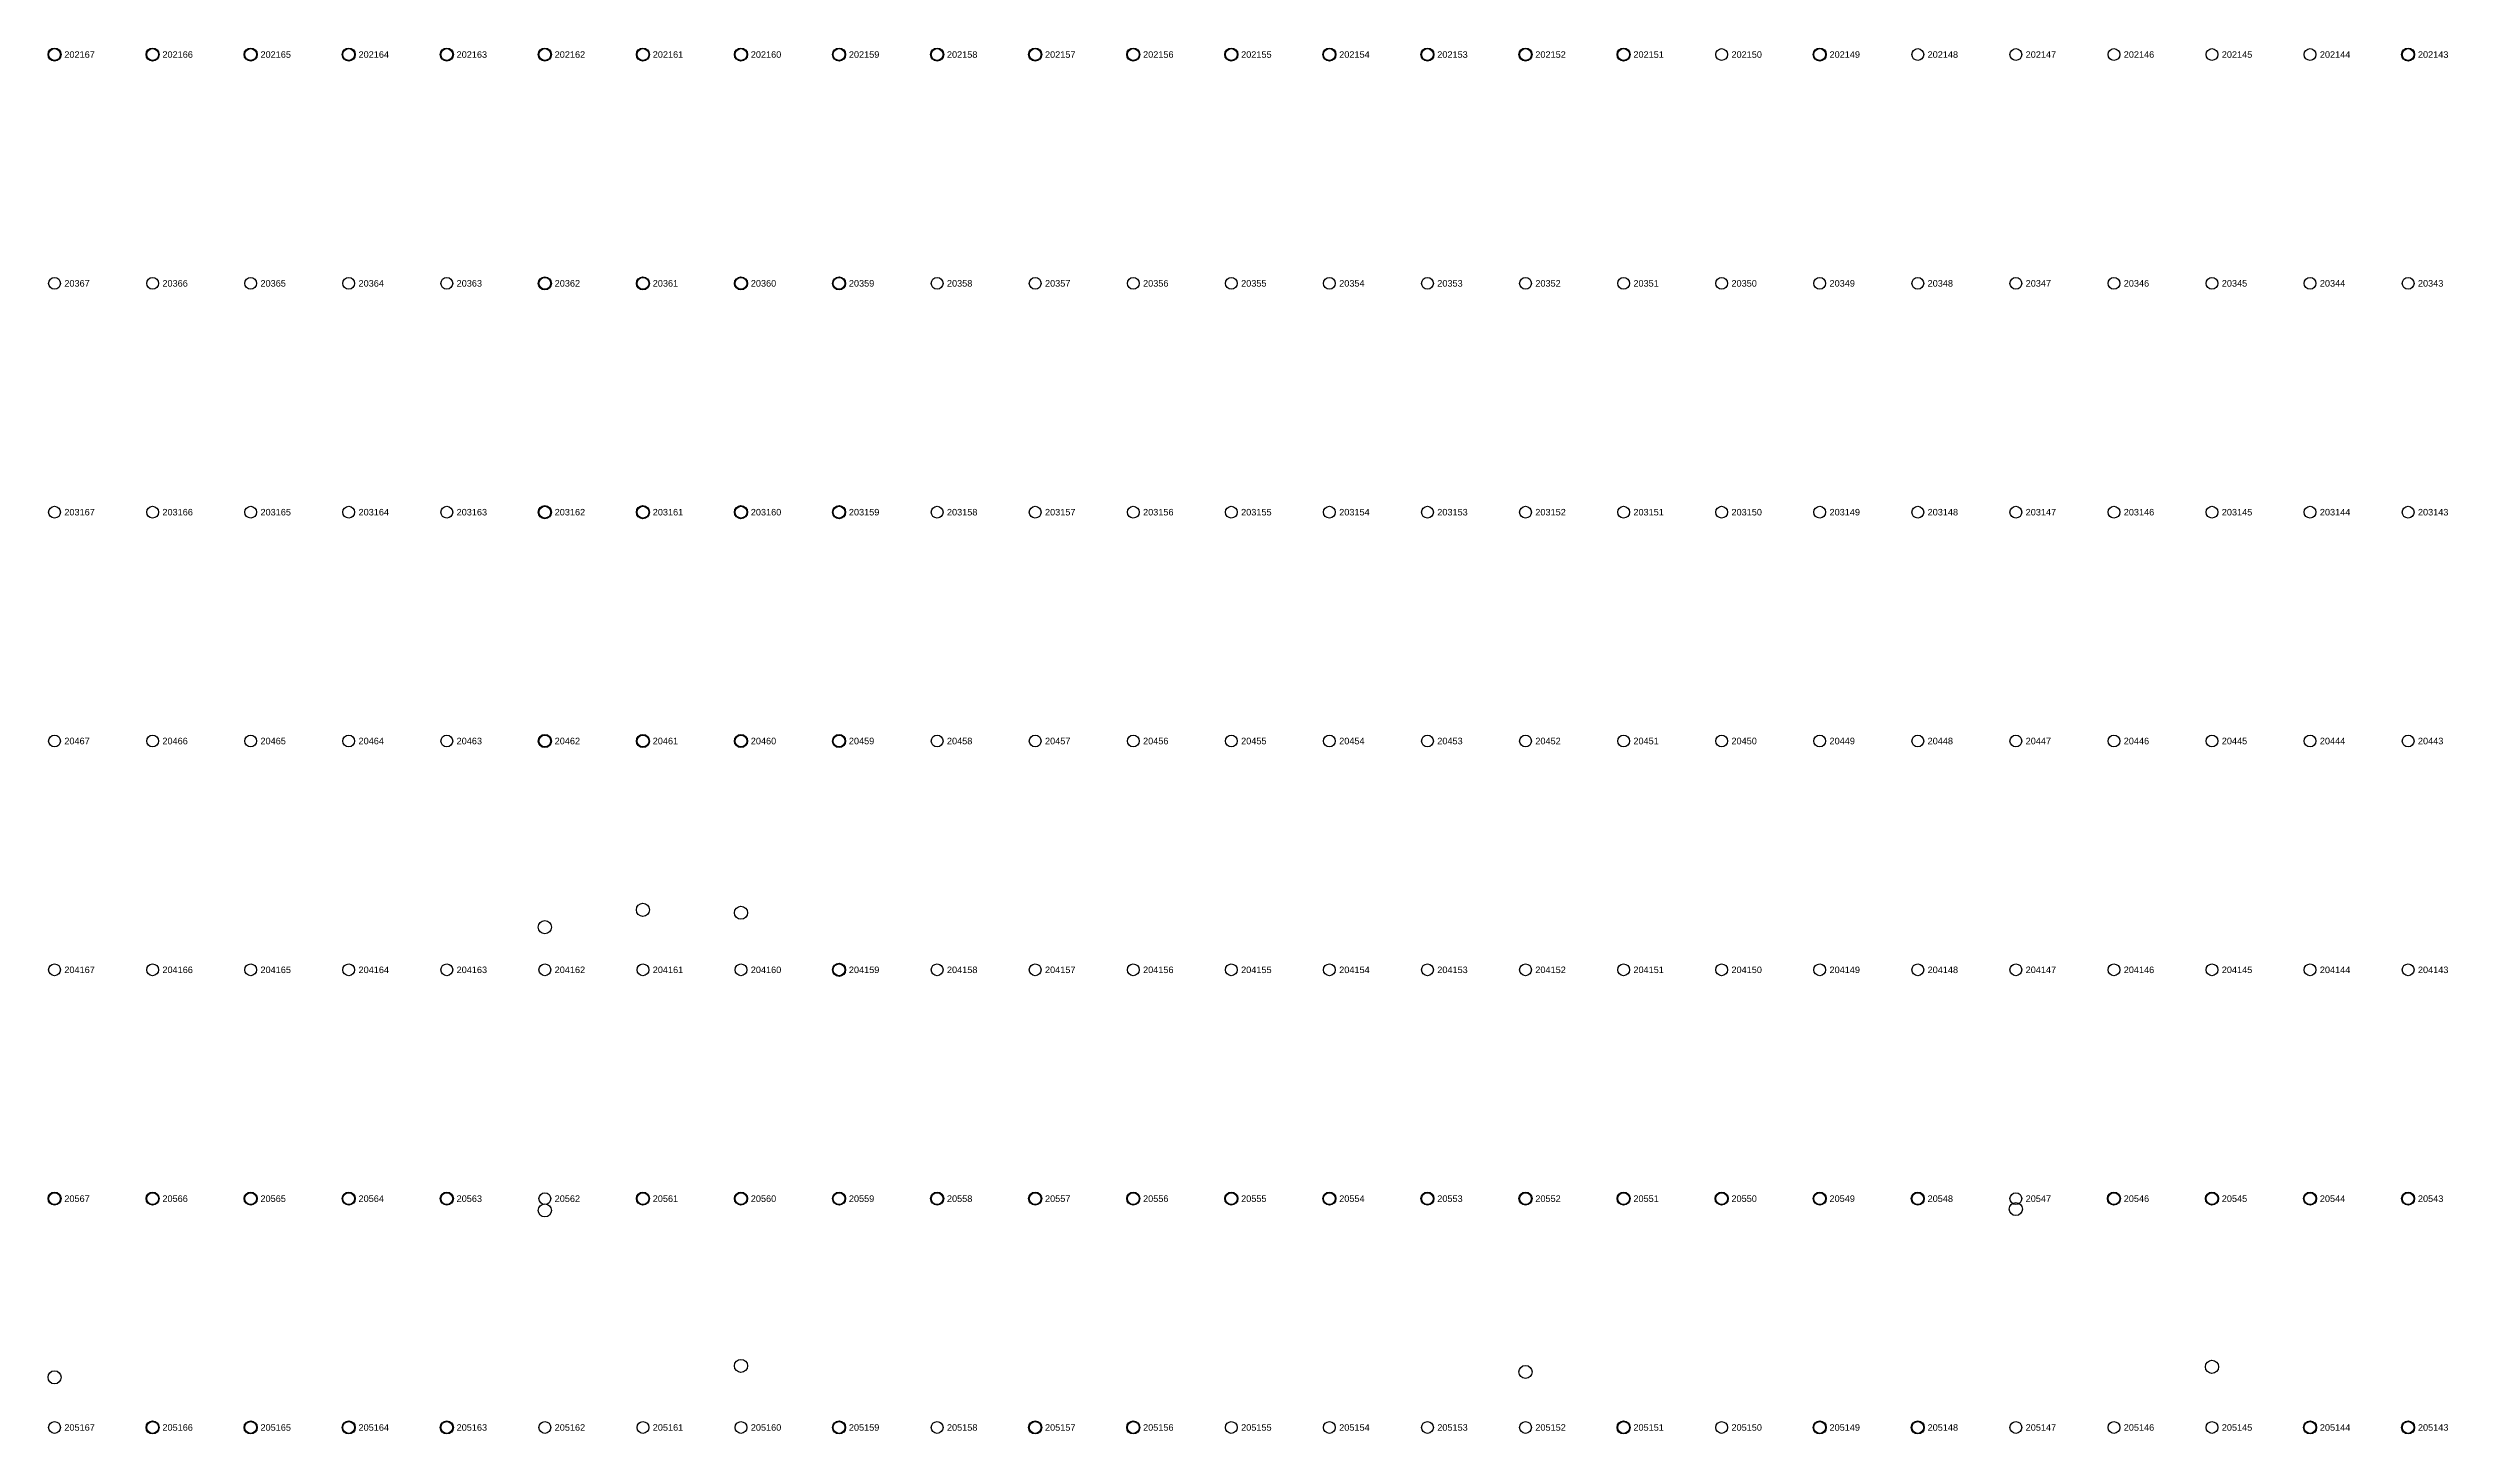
# Model space of a CAD drawing. Extents: x -5 to 376, y -217 to 241.
# Drawn here: x 91.5 to 184.7, y 127.3 to 181.2 of the extents above; entities that cross this region are included whole.
import ezdxf

# ---------------------------------------------------------------- set-up
doc = ezdxf.new("R2010")
doc.units = 0
for name, color, linetype in [('FIXTURE_INTERFACE_PIN', 4, 'CONTINUOUS'), ('GROUND_INTERFACE_PIN', 6, 'CONTINUOUS'), ('TESTER_INTERFACE_PIN', 144, 'CONTINUOUS'), ('TESTER_INTERFACE_PIN_LABEL', 144, 'CONTINUOUS')]:
    doc.layers.add(name, color=color, linetype=linetype)
doc.styles.get("Standard").update_dxf_attribs({"font": 'arial.ttf'})

msp = doc.modelspace()

# ---------------------------------------------------------------- linework, layer by layer
at = {"layer": 'FIXTURE_INTERFACE_PIN'}
for centre in [(91.72194, 180.9115), (95.53194, 180.9115), (99.34194, 180.9115), (103.15194, 180.9115), (106.96194, 180.9115), (110.77194, 180.9115), (114.58194, 180.9115), (126.01194, 180.9115), (129.82194, 180.9115), (133.63194, 180.9115), (137.44194, 180.9115), (141.25194, 180.9115), (145.06194, 180.9115), (148.87194, 180.9115), (152.68194, 180.9115), (160.30194, 180.9115), (183.16194, 180.9115), (110.77194, 172.0215), (114.58194, 172.0215), (110.77194, 163.1315), (114.58194, 163.1315), (110.77194, 154.2415), (114.58194, 154.2415), (114.58194, 147.68068), (110.77194, 147.01012), (91.72194, 136.4615), (95.53194, 136.4615), (99.34194, 136.4615), (103.15194, 136.4615), (106.96194, 136.4615), (110.77194, 136.0043), (114.58194, 136.4615), (126.01194, 136.4615), (129.82194, 136.4615), (133.63194, 136.4615), (137.44194, 136.4615), (141.25194, 136.4615), (145.06194, 136.4615), (148.87194, 136.4615), (152.68194, 136.4615), (156.49194, 136.4615), (160.30194, 136.4615), (164.11194, 136.4615), (167.92194, 136.05764), (171.73194, 136.4615), (175.54194, 136.4615), (179.35194, 136.4615), (183.16194, 136.4615), (91.72194, 129.51968), (148.87194, 129.72796), (175.54194, 129.92608), (95.53194, 127.5715), (99.34194, 127.5715), (103.15194, 127.5715), (106.96194, 127.5715), (129.82194, 127.5715), (133.63194, 127.5715), (152.68194, 127.5715), (160.30194, 127.5715), (164.11194, 127.5715), (179.35194, 127.5715), (183.16194, 127.5715)]:
    msp.add_circle(centre, 0.254, dxfattribs=at)
at = {"layer": 'GROUND_INTERFACE_PIN'}
for centre in [(118.39194, 180.9115), (122.20194, 180.9115), (118.39194, 172.0215), (122.20194, 172.0215), (118.39194, 163.1315), (122.20194, 163.1315), (118.39194, 154.2415), (122.20194, 154.2415), (118.39194, 147.56892), (122.20194, 145.3515), (118.39194, 136.4615), (122.20194, 136.4615), (118.39194, 129.96418), (122.20194, 127.5715)]:
    msp.add_circle(centre, 0.254, dxfattribs=at)
at = {"layer": 'TESTER_INTERFACE_PIN'}
for centre in [(91.72194, 180.9115), (95.53194, 180.9115), (99.34194, 180.9115), (103.15194, 180.9115), (106.96194, 180.9115), (110.77194, 180.9115), (114.58194, 180.9115), (118.39194, 180.9115), (122.20194, 180.9115), (126.01194, 180.9115), (129.82194, 180.9115), (133.63194, 180.9115), (137.44194, 180.9115), (141.25194, 180.9115), (145.06194, 180.9115), (148.87194, 180.9115), (152.68194, 180.9115), (156.49194, 180.9115), (160.30194, 180.9115), (164.11194, 180.9115), (167.92194, 180.9115), (171.73194, 180.9115), (175.54194, 180.9115), (179.35194, 180.9115), (183.16194, 180.9115), (91.72194, 172.0215), (95.53194, 172.0215), (99.34194, 172.0215), (103.15194, 172.0215), (106.96194, 172.0215), (110.77194, 172.0215), (114.58194, 172.0215), (118.39194, 172.0215), (122.20194, 172.0215), (126.01194, 172.0215), (129.82194, 172.0215), (133.63194, 172.0215), (137.44194, 172.0215), (141.25194, 172.0215), (145.06194, 172.0215), (148.87194, 172.0215), (152.68194, 172.0215), (156.49194, 172.0215), (160.30194, 172.0215), (164.11194, 172.0215), (167.92194, 172.0215), (171.73194, 172.0215), (175.54194, 172.0215), (179.35194, 172.0215), (183.16194, 172.0215), (91.72194, 163.1315), (95.53194, 163.1315), (99.34194, 163.1315), (103.15194, 163.1315), (106.96194, 163.1315), (110.77194, 163.1315), (114.58194, 163.1315), (118.39194, 163.1315), (122.20194, 163.1315), (126.01194, 163.1315), (129.82194, 163.1315), (133.63194, 163.1315), (137.44194, 163.1315), (141.25194, 163.1315), (145.06194, 163.1315), (148.87194, 163.1315), (152.68194, 163.1315), (156.49194, 163.1315), (160.30194, 163.1315), (164.11194, 163.1315), (167.92194, 163.1315), (171.73194, 163.1315), (175.54194, 163.1315), (179.35194, 163.1315), (183.16194, 163.1315), (91.72194, 154.2415), (95.53194, 154.2415), (99.34194, 154.2415), (103.15194, 154.2415), (106.96194, 154.2415), (110.77194, 154.2415), (114.58194, 154.2415), (118.39194, 154.2415), (122.20194, 154.2415), (126.01194, 154.2415), (129.82194, 154.2415), (133.63194, 154.2415), (137.44194, 154.2415), (141.25194, 154.2415), (145.06194, 154.2415), (148.87194, 154.2415), (152.68194, 154.2415), (156.49194, 154.2415), (160.30194, 154.2415), (164.11194, 154.2415), (167.92194, 154.2415), (171.73194, 154.2415), (175.54194, 154.2415), (179.35194, 154.2415), (183.16194, 154.2415), (91.72194, 145.3515), (95.53194, 145.3515), (99.34194, 145.3515), (103.15194, 145.3515), (106.96194, 145.3515), (110.77194, 145.3515), (114.58194, 145.3515), (118.39194, 145.3515), (122.20194, 145.3515), (126.01194, 145.3515), (129.82194, 145.3515), (133.63194, 145.3515), (137.44194, 145.3515), (141.25194, 145.3515), (145.06194, 145.3515), (148.87194, 145.3515), (152.68194, 145.3515), (156.49194, 145.3515), (160.30194, 145.3515), (164.11194, 145.3515), (167.92194, 145.3515), (171.73194, 145.3515), (175.54194, 145.3515), (179.35194, 145.3515), (183.16194, 145.3515), (91.72194, 136.4615), (95.53194, 136.4615), (99.34194, 136.4615), (103.15194, 136.4615), (106.96194, 136.4615), (110.77194, 136.4615), (114.58194, 136.4615), (118.39194, 136.4615), (122.20194, 136.4615), (126.01194, 136.4615), (129.82194, 136.4615), (133.63194, 136.4615), (137.44194, 136.4615), (141.25194, 136.4615), (145.06194, 136.4615), (148.87194, 136.4615), (152.68194, 136.4615), (156.49194, 136.4615), (160.30194, 136.4615), (164.11194, 136.4615), (167.92194, 136.4615), (171.73194, 136.4615), (175.54194, 136.4615), (179.35194, 136.4615), (183.16194, 136.4615), (91.72194, 127.5715), (95.53194, 127.5715), (99.34194, 127.5715), (103.15194, 127.5715), (106.96194, 127.5715), (110.77194, 127.5715), (114.58194, 127.5715), (118.39194, 127.5715), (122.20194, 127.5715), (126.01194, 127.5715), (129.82194, 127.5715), (133.63194, 127.5715), (137.44194, 127.5715), (141.25194, 127.5715), (145.06194, 127.5715), (148.87194, 127.5715), (152.68194, 127.5715), (156.49194, 127.5715), (160.30194, 127.5715), (164.11194, 127.5715), (167.92194, 127.5715), (171.73194, 127.5715), (175.54194, 127.5715), (179.35194, 127.5715), (183.16194, 127.5715)]:
    msp.add_circle(centre, 0.2286, dxfattribs=at)

# ---------------------------------------------------------------- texts
at = {"layer": 'TESTER_INTERFACE_PIN_LABEL'}
for s, p in [('202167', (92.10294, 180.7845)), ('202166', (95.91294, 180.7845)), ('202165', (99.72294, 180.7845)), ('202164', (103.53294, 180.7845)), ('202163', (107.34294, 180.7845)), ('202162', (111.15294, 180.7845)), ('202161', (114.96294, 180.7845)), ('202160', (118.77294, 180.7845)), ('202159', (122.58294, 180.7845)), ('202158', (126.39294, 180.7845)), ('202157', (130.20294, 180.7845)), ('202156', (134.01294, 180.7845)), ('202155', (137.82294, 180.7845)), ('202154', (141.63294, 180.7845)), ('202153', (145.44294, 180.7845)), ('202152', (149.25294, 180.7845)), ('202151', (153.06294, 180.7845)), ('202150', (156.87294, 180.7845)), ('202149', (160.68294, 180.7845)), ('202148', (164.49294, 180.7845)), ('202147', (168.30294, 180.7845)), ('202146', (172.11294, 180.7845)), ('202145', (175.92294, 180.7845)), ('202144', (179.73294, 180.7845)), ('202143', (183.54294, 180.7845)), ('20367', (92.10294, 171.8945)), ('20366', (95.91294, 171.8945)), ('20365', (99.72294, 171.8945)), ('20364', (103.53294, 171.8945)), ('20363', (107.34294, 171.8945)), ('20362', (111.15294, 171.8945)), ('20361', (114.96294, 171.8945)), ('20360', (118.77294, 171.8945)), ('20359', (122.58294, 171.8945)), ('20358', (126.39294, 171.8945)), ('20357', (130.20294, 171.8945)), ('20356', (134.01294, 171.8945)), ('20355', (137.82294, 171.8945)), ('20354', (141.63294, 171.8945)), ('20353', (145.44294, 171.8945)), ('20352', (149.25294, 171.8945)), ('20351', (153.06294, 171.8945)), ('20350', (156.87294, 171.8945)), ('20349', (160.68294, 171.8945)), ('20348', (164.49294, 171.8945)), ('20347', (168.30294, 171.8945)), ('20346', (172.11294, 171.8945)), ('20345', (175.92294, 171.8945)), ('20344', (179.73294, 171.8945)), ('20343', (183.54294, 171.8945)), ('203167', (92.10294, 163.0045)), ('203166', (95.91294, 163.0045)), ('203165', (99.72294, 163.0045)), ('203164', (103.53294, 163.0045)), ('203163', (107.34294, 163.0045)), ('203162', (111.15294, 163.0045)), ('203161', (114.96294, 163.0045)), ('203160', (118.77294, 163.0045)), ('203159', (122.58294, 163.0045)), ('203158', (126.39294, 163.0045)), ('203157', (130.20294, 163.0045)), ('203156', (134.01294, 163.0045)), ('203155', (137.82294, 163.0045)), ('203154', (141.63294, 163.0045)), ('203153', (145.44294, 163.0045)), ('203152', (149.25294, 163.0045)), ('203151', (153.06294, 163.0045)), ('203150', (156.87294, 163.0045)), ('203149', (160.68294, 163.0045)), ('203148', (164.49294, 163.0045)), ('203147', (168.30294, 163.0045)), ('203146', (172.11294, 163.0045)), ('203145', (175.92294, 163.0045)), ('203144', (179.73294, 163.0045)), ('203143', (183.54294, 163.0045)), ('20467', (92.10294, 154.1145)), ('20466', (95.91294, 154.1145)), ('20465', (99.72294, 154.1145)), ('20464', (103.53294, 154.1145)), ('20463', (107.34294, 154.1145)), ('20462', (111.15294, 154.1145)), ('20461', (114.96294, 154.1145)), ('20460', (118.77294, 154.1145)), ('20459', (122.58294, 154.1145)), ('20458', (126.39294, 154.1145)), ('20457', (130.20294, 154.1145)), ('20456', (134.01294, 154.1145)), ('20455', (137.82294, 154.1145)), ('20454', (141.63294, 154.1145)), ('20453', (145.44294, 154.1145)), ('20452', (149.25294, 154.1145)), ('20451', (153.06294, 154.1145)), ('20450', (156.87294, 154.1145)), ('20449', (160.68294, 154.1145)), ('20448', (164.49294, 154.1145)), ('20447', (168.30294, 154.1145)), ('20446', (172.11294, 154.1145)), ('20445', (175.92294, 154.1145)), ('20444', (179.73294, 154.1145)), ('20443', (183.54294, 154.1145)), ('204167', (92.10294, 145.2245)), ('204166', (95.91294, 145.2245)), ('204165', (99.72294, 145.2245)), ('204164', (103.53294, 145.2245)), ('204163', (107.34294, 145.2245)), ('204162', (111.15294, 145.2245)), ('204161', (114.96294, 145.2245)), ('204160', (118.77294, 145.2245)), ('204159', (122.58294, 145.2245)), ('204158', (126.39294, 145.2245)), ('204157', (130.20294, 145.2245)), ('204156', (134.01294, 145.2245)), ('204155', (137.82294, 145.2245)), ('204154', (141.63294, 145.2245)), ('204153', (145.44294, 145.2245)), ('204152', (149.25294, 145.2245)), ('204151', (153.06294, 145.2245)), ('204150', (156.87294, 145.2245)), ('204149', (160.68294, 145.2245)), ('204148', (164.49294, 145.2245)), ('204147', (168.30294, 145.2245)), ('204146', (172.11294, 145.2245)), ('204145', (175.92294, 145.2245)), ('204144', (179.73294, 145.2245)), ('204143', (183.54294, 145.2245)), ('20567', (92.10294, 136.3345)), ('20566', (95.91294, 136.3345)), ('20565', (99.72294, 136.3345)), ('20564', (103.53294, 136.3345)), ('20563', (107.34294, 136.3345)), ('20562', (111.15294, 136.3345)), ('20561', (114.96294, 136.3345)), ('20560', (118.77294, 136.3345)), ('20559', (122.58294, 136.3345)), ('20558', (126.39294, 136.3345)), ('20557', (130.20294, 136.3345)), ('20556', (134.01294, 136.3345)), ('20555', (137.82294, 136.3345)), ('20554', (141.63294, 136.3345)), ('20553', (145.44294, 136.3345)), ('20552', (149.25294, 136.3345)), ('20551', (153.06294, 136.3345)), ('20550', (156.87294, 136.3345)), ('20549', (160.68294, 136.3345)), ('20548', (164.49294, 136.3345)), ('20547', (168.30294, 136.3345)), ('20546', (172.11294, 136.3345)), ('20545', (175.92294, 136.3345)), ('20544', (179.73294, 136.3345)), ('20543', (183.54294, 136.3345)), ('205167', (92.10294, 127.4445)), ('205166', (95.91294, 127.4445)), ('205165', (99.72294, 127.4445)), ('205164', (103.53294, 127.4445)), ('205163', (107.34294, 127.4445)), ('205162', (111.15294, 127.4445)), ('205161', (114.96294, 127.4445)), ('205160', (118.77294, 127.4445)), ('205159', (122.58294, 127.4445)), ('205158', (126.39294, 127.4445)), ('205157', (130.20294, 127.4445)), ('205156', (134.01294, 127.4445)), ('205155', (137.82294, 127.4445)), ('205154', (141.63294, 127.4445)), ('205153', (145.44294, 127.4445)), ('205152', (149.25294, 127.4445)), ('205151', (153.06294, 127.4445)), ('205150', (156.87294, 127.4445)), ('205149', (160.68294, 127.4445)), ('205148', (164.49294, 127.4445)), ('205147', (168.30294, 127.4445)), ('205146', (172.11294, 127.4445)), ('205145', (175.92294, 127.4445)), ('205144', (179.73294, 127.4445)), ('205143', (183.54294, 127.4445))]:
    msp.add_text(s, height=0.254, dxfattribs=at).set_placement(p)

doc.saveas('drawing.dxf')
